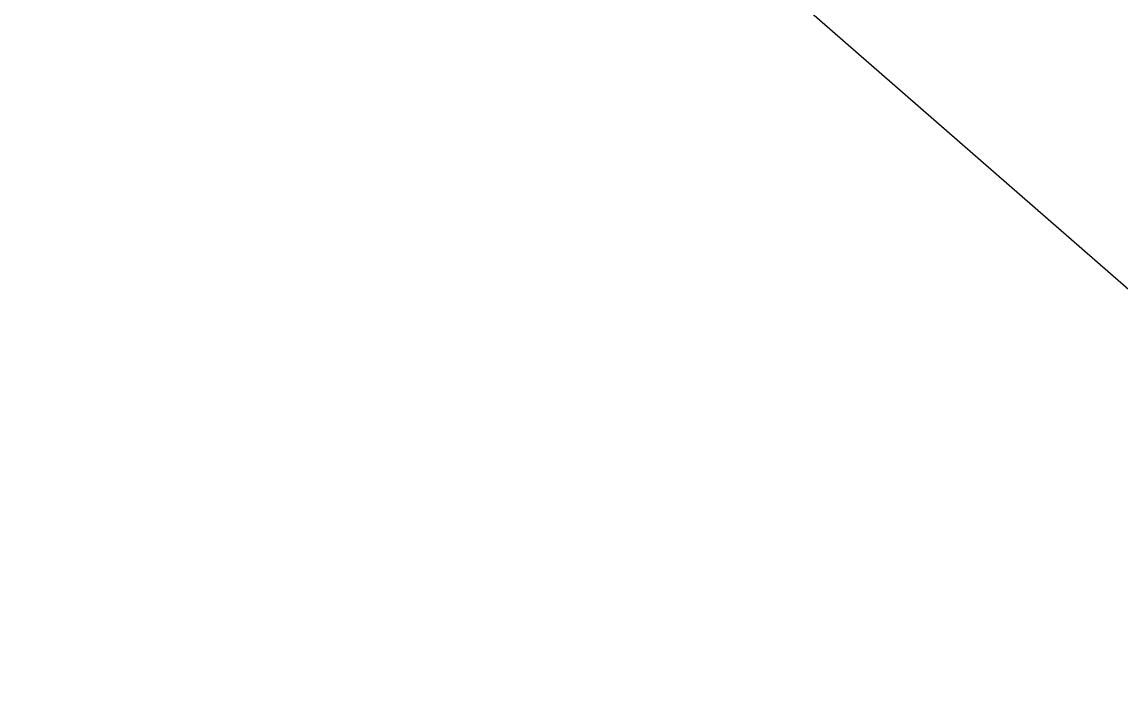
# Model space of a CAD drawing. Header units: feet. Extents: x -17.4 to 71.2, y -40.9 to 37.2.
# Drawn here: x 29.93 to 37.41, y 4.21 to 8.7 of the extents above; entities that cross this region are included whole.
import ezdxf
from ezdxf import colors
from ezdxf.entities.mleader import LeaderData, LeaderLine
from ezdxf.math import Vec2, Vec3

# ---------------------------------------------------------------- set-up
doc = ezdxf.new("R2010")
doc.units = ezdxf.units.FT
doc.header["$MEASUREMENT"] = 0
doc.layers.add('G-NPLT', color=67, linetype='Continuous', plot=False)
doc.styles.add('NEI-A', font='arial.ttf')

msp = doc.modelspace()

# ---------------------------------------------------------------- leaders
at = {"layer": 'G-NPLT'}
ml = msp.add_multileader_mtext('Standard', dxfattribs=at)
ml.set_content('DESIGNER TO ESTABLISH  WHICH TYPE OF CONDUIT ENTRY IS BEING USED FOR THE CURRENT PROJECT', color=256, style='NEI-A')
ml.set_leader_properties()
ml.build(insert=Vec2(0, 0))
ml.multileader.update_dxf_attribs({"dogleg_length": 0.1125, "arrow_head_size": 0.1125})
ctx = ml.context
ctx.base_point, ctx.char_height, ctx.arrow_head_size, ctx.landing_gap_size, ctx.plane_origin = Vec3(23.6117, 16.19385), 0.1, 0.1125, 0.05625, Vec3(22.62634, 15.14744)
notes = []
notes.append((ctx, [(1, (1, 1, 0), (26.77688, 16.19385), (-1, 0), 0.1125, [(1, [(40.46971, 11.24298), (40.50554, 4.21104)], 0, [])])]))
ctx.mtext.insert, ctx.mtext.width, ctx.mtext.flow_direction = Vec3(23.66795, 16.2447), 3.0630099, 5
ctx.mtext.has_bg_fill, ctx.mtext.bg_color, ctx.mtext.bg_scale_factor, ctx.mtext.bg_transparency, ctx.mtext.use_window_bg_color = 1, -1073741824, 1.5, 0, 1
for ctx, leaders in notes:
    for number, flags, end, landing, length, lines in leaders:
        leader = LeaderData()
        leader.index, (leader.has_last_leader_line, leader.has_dogleg_vector, leader.attachment_direction) = number, flags
        leader.last_leader_point, leader.dogleg_vector, leader.dogleg_length = Vec3(end), Vec3(landing), length
        for number, points, colour, breaks in lines:
            line = LeaderLine()
            line.index, line.vertices, line.color, line.breaks = number, Vec3.list(points), colors.encode_raw_color(colour), breaks
            leader.lines.append(line)
        ctx.leaders.append(leader)

doc.saveas('drawing.dxf')
